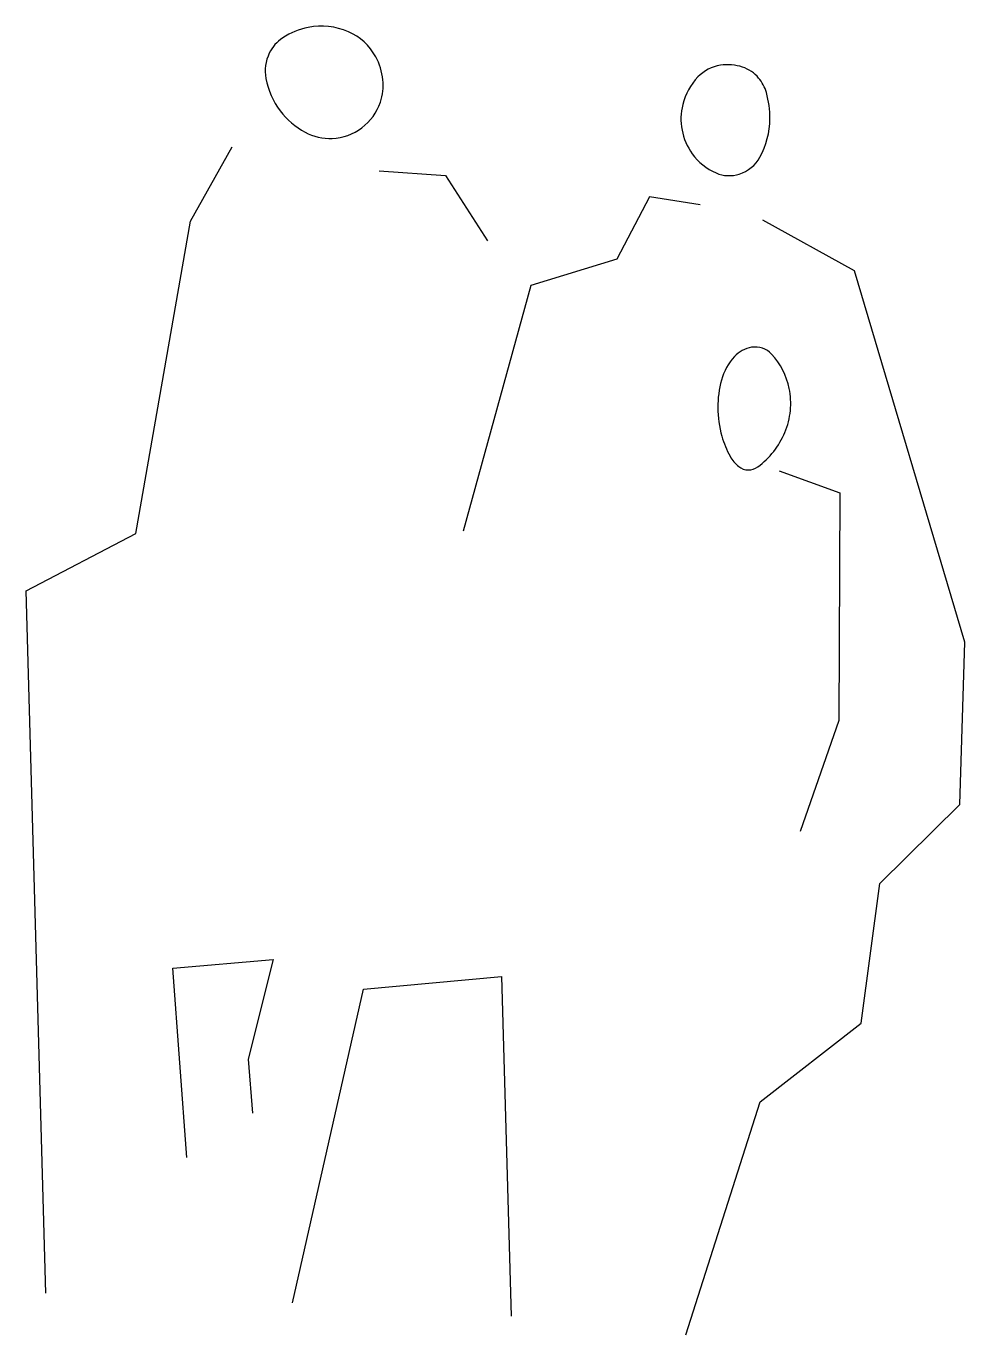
# Model space of a CAD drawing. Extents: x -0.51 to 0.84, y -0.02 to 1.87.
import ezdxf

# ---------------------------------------------------------------- set-up
doc = ezdxf.new("R2010")
doc.units = 0
doc.header["$LTSCALE"] = 10
doc.header["$MEASUREMENT"] = 0
doc.layers.get('0').update_dxf_attribs({"linetype": 'CONTINUOUS'})

msp = doc.modelspace()

# ---------------------------------------------------------------- linework, layer by layer
for points in [[(-0.1054, 1.8682, 0.097999), (-0.1423, 1.8531, 0.134313), (-0.1616, 1.831, 0.161288), (-0.1665, 1.7947, 0.11381), (-0.1459, 1.7478, 0.111538), (-0.1099, 1.717, 0.132812), (-0.0709, 1.7081, 0.151407), (-0.0281, 1.7234, 0.151398), (-0.0014, 1.7602, 0.107484), (0.0022, 1.7926, 0.100568), (-0.0081, 1.8259, 0.166249), (-0.0476, 1.8619, 0.151825)], [(0.4892, 1.8136, 0.16457), (0.4567, 1.7967, 0.1317), (0.4348, 1.7569, 0.108868), (0.4338, 1.7202, 0.107195), (0.4486, 1.686, 0.136591), (0.4829, 1.6582, 0.181581), (0.5165, 1.6566, 0.191543), (0.5462, 1.681, 0.126091), (0.5606, 1.7365, 0.0679), (0.5555, 1.7742, 0.109009), (0.5444, 1.7952, 0.137424), (0.5212, 1.8109, 0.119071)], [(0.5341, 1.4067, 0.166835), (0.5095, 1.3933, 0.118205), (0.4907, 1.3593, 0.069646), (0.4855, 1.3199, 0.066008), (0.4913, 1.2785, 0.059481), (0.5032, 1.2495, 0.097408), (0.5157, 1.2348, 0.339738), (0.5432, 1.2342, 0.134911), (0.5822, 1.284, 0.074969), (0.5902, 1.3154, 0.076286), (0.5885, 1.3473, 0.134531), (0.5631, 1.3968, 0.25488)]]:
    msp.add_lwpolyline(points, format="xyb", close=True)
for points in [[(-0.4841, 0.0423), (-0.5124, 1.0553), (-0.3544, 1.1381), (-0.2751, 1.5887), (-0.2154, 1.6957)], [(-0.0033, 1.6614), (0.0924, 1.6546), (0.1534, 1.5604)], [(0.4601, 1.6122), (0.3868, 1.6237), (0.3397, 1.5338), (0.2156, 1.4957), (0.118, 1.1414)], [(0.4392, -0.0178), (0.5466, 0.3184), (0.6922, 0.4317), (0.7191, 0.6331), (0.8345, 0.747), (0.8419, 0.9812), (0.6826, 1.5171), (0.5506, 1.5903)], [(0.574, 1.2286), (0.6613, 1.1966), (0.6602, 0.8686), (0.6045, 0.7081)], [(-0.2806, 0.2382), (-0.3007, 0.5111), (-0.1562, 0.5235), (-0.1921, 0.38), (-0.1857, 0.302)], [(-0.1281, 0.0283), (-0.0258, 0.4807), (0.1736, 0.4992), (0.1873, 0.0093)]]:
    msp.add_lwpolyline(points)

doc.saveas('drawing.dxf')
